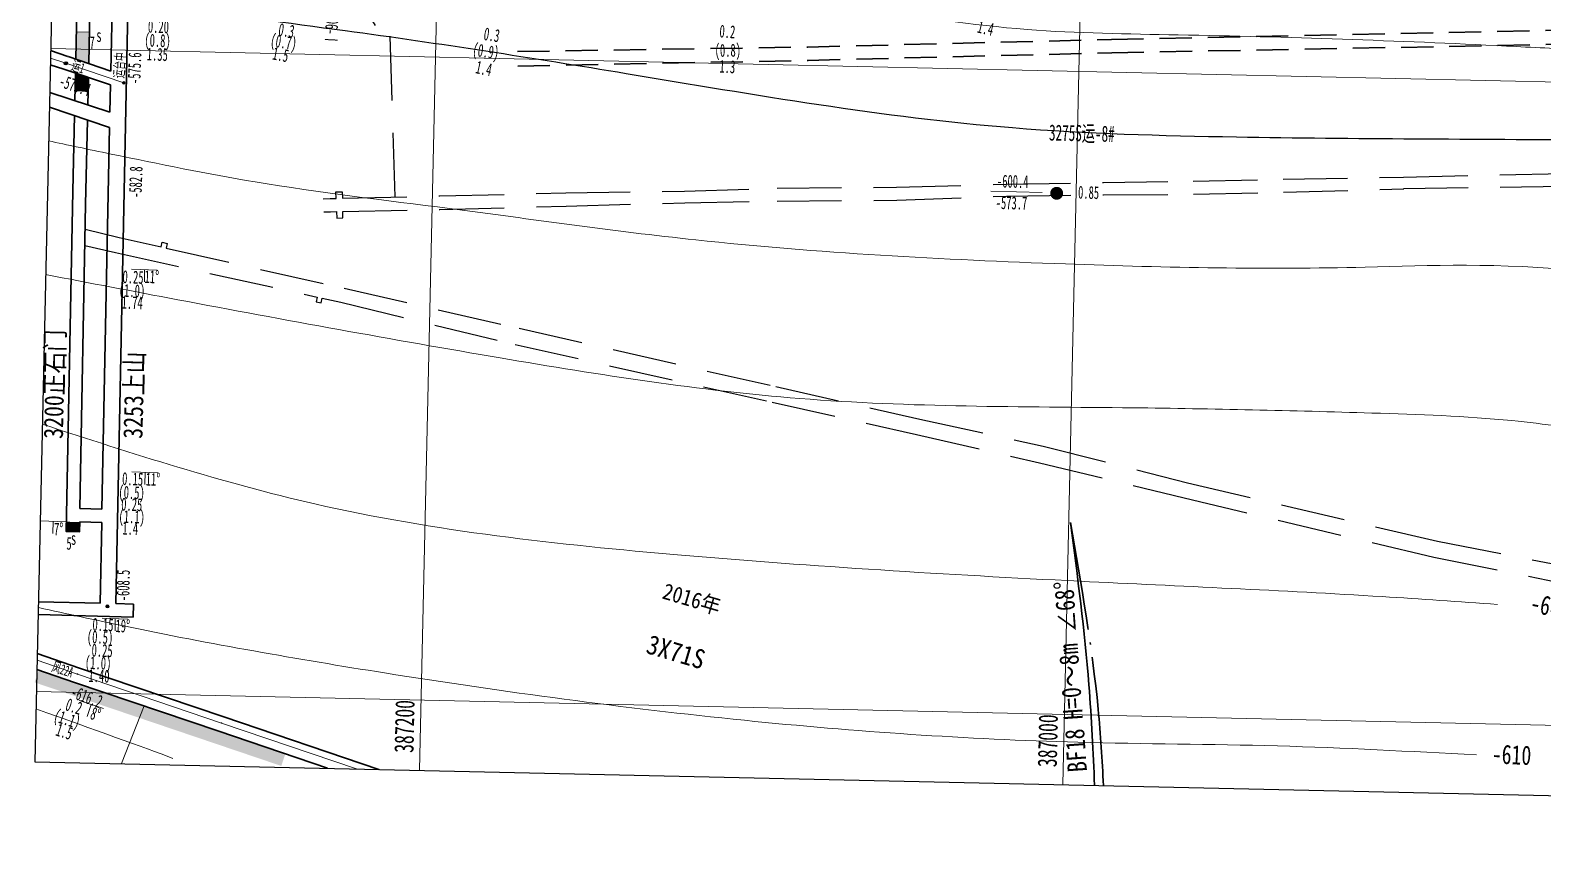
# Model space of a CAD drawing. Header units: millimetres. Extents: x 97264 to 263559, y 385279 to 783825.
# Drawn here: x 97264.5 to 97734.6, y 386281.6 to 386539 of the extents above; entities that cross this region are included whole.
import ezdxf
from ezdxf.enums import TextEntityAlignment as Align

# ---------------------------------------------------------------- set-up
doc = ezdxf.new("R2010")
doc.units = ezdxf.units.MM
doc.linetypes.add('2-1', pattern=[3, 2, -1])
doc.linetypes.add('DCD-1', pattern=[36.5, 30, -3, 0.5, -3])
for name, color, linetype in [('DZ-等高线', 7, 'Continuous'), ('井下钻孔地质', 7, 'Continuous'), ('图廓方格网', 7, 'Continuous'), ('岩巷巷道及名称', 30, 'Continuous'), ('岩巷见煤5', 18, 'Continuous'), ('岩巷见煤7', 32, 'Continuous'), ('工作面月采线及注记', 7, 'Continuous'), ('巷道掘进点位及日期', 7, 'Continuous'), ('断层井巷实测', 1, 'Continuous'), ('断煤交线上盘', 1, 'Continuous'), ('断煤交线下盘', 1, 'Continuous'), ('断煤交线断层产状注记', 1, 'Continuous'), ('断煤交线断层编号', 1, 'Continuous'), ('煤巷-测点标高', 7, 'Continuous'), ('煤巷-测点点号', 7, 'Continuous'), ('煤巷-测点符号', 7, 'Continuous'), ('煤巷5巷道及名称', 7, 'Continuous'), ('煤巷5巷道导线', 254, 'Continuous'), ('煤巷5高程点', 7, 'Continuous'), ('煤巷5高程点名称', 7, 'Continuous'), ('煤巷8巷道及名称', 8, 'Continuous'), ('采空区边界颜色2、7', 7, 'Continuous'), ('采面产状', 7, 'Continuous')]:
    doc.layers.add(name, color=color, linetype=linetype)
doc.layers.add('DZ7煤煤巷', color=7, linetype='Continuous', lineweight=30)
doc.layers.add('煤层产状', color=7, linetype='Continuous', lineweight=15)
doc.styles.add('2巷道名称、边界、露头、断层等名称注记', font='simfang.ttf', dxfattribs={"width": 0.83, "height": 6})
doc.styles.add('HT', font='simhei.ttf', dxfattribs={"width": 0.9})
doc.styles.add('hzsd', font='simhei.ttf', dxfattribs={"width": 0.7})
doc.styles.add('ST', font='', dxfattribs={"width": 0.75})
doc.styles.get("Standard").update_dxf_attribs({"font": 'txt', "bigfont": 'gbcbig.shx'})
doc.styles.add('坐标注记', font='simhei.ttf', dxfattribs={"width": 0.67, "height": 6})
doc.styles.add('宋体', font='')
doc.styles.add('工作面回采年度、钻孔编号注记', font='', dxfattribs={"width": 0.6, "height": 5})
doc.styles.add('测点标高', font='simhei.ttf', dxfattribs={"width": 0.7, "height": 2})
doc.styles.add('测点编号', font='simhei.ttf', dxfattribs={"width": 0.6, "height": 3.2})
doc.styles.add('点号', font='simhei.ttf', dxfattribs={"width": 0.75})
doc.styles.add('高程、煤厚、断层产状要素等数字注记', font='simhei.ttf', dxfattribs={"width": 0.6, "height": 4})
doc.styles.get('ST').set_extended_font_data('SimSun')
doc.styles.get('宋体').set_extended_font_data('SimSun')
doc.styles.get('工作面回采年度、钻孔编号注记').set_extended_font_data('SimSun')
doc.linetypes.add('DCX-1', pattern='A,30,-3,[130,ltypeshp.shx,S=1,R=45,X=0,Y=0],-0.1,[130,ltypeshp.shx,S=1,R=315,X=-0.1,Y=0],-3', length=36.1)
doc.linetypes.add('mcbfh', pattern='A,10,["-",Standard,S=5,R=45,X=0,Y=-1.7],1.7,["-",Standard,S=5,R=45,X=0,Y=-1.7],2.1,["-",Standard,S=3,R=135,X=0,Y=1.1],2.2,["-",Standard,S=4.7,R=135,X=0,Y=1.7],10', length=26)

# ---------------------------------------------------------------- blocks, each defined once
blk = doc.blocks.new('dcv')
at = {"color": 1}
for p, q in [((0, 0), (0, 3)), ((-7.5, 0), (7.5, 0)), ((-5, 0), (-5, 2)), ((5, 0), (5, 2))]:
    blk.add_line(p, q, dxfattribs=at)
blk.add_lwpolyline([(0, 3, 0, 0.5, 0), (0, 2, 0.5, 0.5, 0)], format="xyseb", dxfattribs=at)
at = {"style": 'hzsd', "width": 0.85, "flags": 1}
for tag, p in [('倾向', (-5.63, 4.18)), ('性质', (5.27, 4.38)), ('标高', (8.5, -3))]:
    blk.add_attdef(tag, p, '', height=2, dxfattribs=at)
at = {"style": 'hzsd', "width": 0.85}
for tag, p in [('编号', (8.5, 0)), ('产状', (-7, -3.49))]:
    blk.add_attdef(tag, p, '', height=2, dxfattribs=at)
blk = doc.blocks.new('CD-MH')
at = {"layer": '煤巷-测点符号', "ltscale": 10, "const_width": 0.125}
blk.add_lwpolyline([(-0.0625, 0, 1), (0.0625, 0, 1)], format="xyb", close=True, dxfattribs=at)
at = {"ltscale": 10, "style": '测点标高', "width": 0.7, "flags": 1}
for tag, p in [('左帮', (-0.5, -3)), ('右帮', (2, -3))]:
    blk.add_attdef(tag, p, '', height=2, rotation=88, dxfattribs=at)
at = {"layer": '煤巷-测点标高', "ltscale": 10, "style": '测点标高', "width": 0.7}
blk.add_attdef('标高', (3.8, 0), '', height=2, rotation=88, dxfattribs=at)
at = {"layer": '煤巷-测点点号', "ltscale": 10, "style": '点号', "width": 0.8}
blk.add_attdef('点号', (0.7, 1), '', height=1.6, rotation=90, dxfattribs=at)
blk = doc.blocks.new('cdmh')
blk.add_circle((0, 0), 0.25)
for tag, p, height, style, width in [('点号', (0.7, 1), 1.6, '点号', 0.8), ('标高', (3.8, 0), 2, '测点标高', 0.7)]:
    blk.add_attdef(tag, p, '', height=height, rotation=90, dxfattribs=dict(style=style, width=width))
at = {"style": '测点标高', "width": 0.7, "flags": 1}
for tag, p in [('左帮', (-0.5, -3)), ('右帮', (2, -3))]:
    blk.add_attdef(tag, p, '', height=2, rotation=90, dxfattribs=at)

msp = doc.modelspace()

# ---------------------------------------------------------------- hatches: boundary and pattern name
at = {"layer": '岩巷见煤5', "lineweight": 0, "ltscale": 2}
msp.add_hatch(color=7, dxfattribs=at).paths.add_polyline_path([(97275.7, 386386.12), (97275.64, 386383.12), (97279.8, 386382.95), (97279.86, 386385.97)])
at = {"layer": '岩巷见煤7', "lineweight": 0}
for points in [[(97278.63, 386529.95), (97282.68, 386528.58), (97282.89, 386538.33), (97278.81, 386538.43)], [(97278.41, 386520.09), (97278.53, 386525.65), (97282.59, 386524.28), (97282.49, 386519.89)]]:
    msp.add_hatch(color=256, dxfattribs=at).paths.add_polyline_path(points)

# ---------------------------------------------------------------- linework, layer by layer
at = {"layer": 'DZ-等高线', "color": 0, "lineweight": -3}
msp.add_open_spline([(97271.62, 386556.98), (97283.93, 386553.47), (97313.68, 386545.01), (97373.73, 386537.73), (97460.52, 386524.07), (97552.47, 386507.88), (97653.03, 386505.2), (97713.23, 386505.15), (97750.99, 386504.87)], degree=3, knots=[0, 0, 0, 0, 38.334499, 92.677993, 180.9941, 302.258479, 371.914595, 482.516396, 482.516396, 482.516396, 482.516396], dxfattribs=at)
at = {"layer": 'DZ-等高线', "color": 0, "lineweight": 15, "ltscale": 10}
msp.add_open_spline([(97468.3, 386555.11), (97486.61, 386551.97), (97521.85, 386545.94), (97572.77, 386538.17), (97639.7, 386537.44), (97697.32, 386535.44), (97739.22, 386533.23), (97747.18, 386532.83)], degree=3, knots=[0, 0, 0, 0, 55.769843, 107.286125, 154.233986, 256.30018, 280.228102, 280.228102, 280.228102, 280.228102], dxfattribs=at)
msp.add_open_spline([(97289.65, 386500.44), (97282.4, 386501.95), (97275.95, 386503.32), (97270.21, 386504.55)], degree=3, dxfattribs=at)
at = {"layer": 'DZ-等高线', "color": 0, "lineweight": 15, "ltscale": 2}
for points, knots in [([(97289.65, 386500.44), (97304.54, 386497.37), (97339.35, 386490.21), (97400.06, 386483.18), (97481.78, 386471.19), (97581.55, 386465.84), (97669.8, 386464.15), (97720.01, 386466.83), (97748.16, 386463.97)], [0, 0, 0, 0, 45.59752, 106.57504, 183.14126, 293.771995, 386.977005, 449.678986, 449.678986, 449.678986, 449.678986]), ([(97269.28, 386462.99), (97282.96, 386460.36), (97330, 386451.34), (97407.86, 386437.15), (97506.67, 386421.49), (97597.48, 386422.09), (97671.24, 386420.31), (97715.6, 386418.83), (97735.02, 386416.42), (97740.01, 386415.8)], [0.72047, 0.72047, 0.72047, 0.72047, 42.514759, 144.393976, 238.294742, 341.918924, 416.170626, 459.812576, 474.887254, 474.887254, 474.887254, 474.887254])]:
    msp.add_open_spline(points, degree=3, knots=knots, dxfattribs=at)
for points in [[(97268.22, 386416.45), (97352.91, 386391.68), (97466.91, 386375.72), (97590.81, 386367.6), (97684.69, 386362.83), (97720.58, 386360.42)], [(97267.07, 386359.42), (97293.59, 386353.71), (97374.62, 386339.09), (97486.47, 386324.36), (97590.08, 386317.54), (97652.15, 386316.39), (97714.01, 386313.57)]]:
    msp.add_spline(points, degree=3, dxfattribs=at)
msp.add_open_spline([(97308.84, 386312.53), (97299.8, 386315.94), (97284.59, 386321.32), (97266.27, 386327.96)], degree=3, dxfattribs=at)
at = {"layer": 'DZ7煤煤巷', "color": 32, "linetype": '2-1', "lineweight": -3, "ltscale": 10}
for points in [[(97377.94, 386487.11), (97372.53, 386663.7)], [(97355.57, 386486.57), (97357.68, 386486.61), (97359.57, 386486.66), (97359.51, 386488.66), (97361.47, 386488.72), (97361.52, 386486.71), (97391.77, 386487.45), (97430.96, 386488.35), (97467.87, 386488.95), (97496.6, 386489.82), (97496.61, 386489.82), (97533.75, 386490.17), (97567.81, 386491.07), (97598.04, 386491.58), (97625.97, 386492), (97653.91, 386492.63), (97691.33, 386493.29), (97691.32, 386493.3), (97742.34, 386494.45)], [(97355.8, 386482.49), (97357.77, 386482.51), (97359.68, 386482.56), (97359.74, 386480.56), (97361.67, 386480.6), (97361.62, 386482.6), (97391.85, 386483.25), (97431.05, 386484.25), (97467.96, 386485.3), (97496.67, 386485.82), (97533.82, 386486.08), (97567.88, 386487.4), (97598.1, 386487.77), (97626.05, 386487.97), (97653.99, 386488.56), (97691.4, 386489.69), (97691.4, 386489.7), (97742.45, 386490.49)], [(97281.58, 386477.1), (97292.1, 386474.51), (97305.2, 386471.55), (97305.53, 386473.02), (97307.09, 386472.67), (97306.76, 386471.2), (97362.08, 386458.73), (97416.41, 386446.26), (97496.2, 386428.16), (97540.99, 386418), (97579.36, 386409.64), (97624.23, 386398.19), (97624.23, 386398.19), (97701.9, 386380.03), (97701.9, 386380.03), (97737.37, 386373.09), (97743.34, 386371.69), (97743.68, 386373.15), (97745.24, 386372.78), (97744.9, 386371.32), (97804.54, 386357.28)], [(97281.48, 386472.01), (97291.04, 386469.8), (97353.67, 386455.98), (97353.34, 386454.53), (97354.9, 386454.17), (97355.23, 386455.64), (97361.08, 386454.35), (97415.25, 386441.22), (97495.07, 386423.29), (97539.91, 386413.25), (97578.17, 386404.43), (97623.18, 386393.56), (97623.18, 386393.56), (97700.77, 386375.04), (97700.77, 386375.04), (97736.22, 386367.97), (97790.14, 386355.82), (97789.81, 386354.36), (97791.37, 386354.01), (97791.7, 386355.47), (97803.48, 386352.81)]]:
    msp.add_lwpolyline(points, dxfattribs=at)
at = {"layer": '井下钻孔地质', "color": 7, "lineweight": 0, "ltscale": 2, "const_width": 2}
msp.add_lwpolyline([(97583.5, 386487.26, 1), (97583.55, 386489.26, 1)], format="xyb", close=True, dxfattribs=at)
at = {"layer": '井下钻孔地质', "color": 7, "lineweight": 0, "elevation": -199.68}
msp.add_lwpolyline([(97563.05, 386488.87), (97579.05, 386488.51)], dxfattribs=at)
at = {"layer": '图廓方格网', "color": 0, "lineweight": 0}
msp.add_line((97385.48, 386308.82), (97401.94, 387047.95), dxfattribs=at)
at = {"layer": '图廓方格网', "color": 7, "lineweight": 0}
for p, q in [((97585.43, 386304.37), (97601.9, 387043.93)), ((98612.4, 386503.35), (97270.85, 386533.23)), ((98607.94, 386303.4), (97266.39, 386333.28))]:
    msp.add_line(p, q, dxfattribs=at)
at = {"layer": '岩巷巷道及名称', "lineweight": 30, "ltscale": 2}
for points in [[(97278.63, 386529.95), (97279.08, 386550.66)], [(97282.68, 386528.58), (97283.16, 386550.56)], [(97278.34, 386517.05), (97278.53, 386525.65)], [(97282.4, 386515.7), (97282.59, 386524.28)], [(97279.86, 386386.05), (97279.8, 386382.95), (97275.64, 386383.12), (97277.72, 386488.95), (97278.24, 386512.4)], [(97279.94, 386390.21), (97281.72, 386484.77), (97282.3, 386511.04)]]:
    msp.add_lwpolyline(points, dxfattribs=at)
at = {"layer": '岩巷见煤5', "color": 7, "lineweight": 0, "ltscale": 2}
for p, q in [((97304.12, 386401.33), (97296.12, 386401.66)), ((97300.18, 386401.49), (97300.15, 386397.7)), ((97275.52, 386386.08), (97267.53, 386386.42)), ((97271.59, 386386.25), (97271.56, 386382.45)), ((97294.82, 386355.76), (97286.83, 386356.1)), ((97290.88, 386355.93), (97290.85, 386352.13))]:
    msp.add_line(p, q, dxfattribs=at)
at = {"layer": '岩巷见煤7', "lineweight": 0}
for points in [[(97278.81, 386538.43), (97282.89, 386538.33)], [(97278.41, 386520.09), (97282.49, 386519.89)]]:
    msp.add_lwpolyline(points, dxfattribs=at)
at = {"layer": '工作面月采线及注记', "color": 0, "lineweight": 15}
msp.add_lwpolyline([(97299.86, 386328.82), (97292.81, 386310.89)], dxfattribs=at)
at = {"layer": '断煤交线上盘', "color": 1, "linetype": 'DCD-1', "lineweight": 30, "ltscale": 1.335}
msp.add_open_spline([(97598.07, 386304.09), (97597.68, 386311.99), (97595.94, 386339.43), (97591.18, 386366.55), (97587.8, 386385.84)], degree=3, knots=[191.911356, 191.911356, 191.911356, 191.911356, 215.738797, 274.404712, 274.404712, 274.404712, 274.404712], dxfattribs=at)
at = {"layer": '断煤交线下盘', "color": 1, "linetype": 'DCX-1', "lineweight": 30, "ltscale": 1.335}
msp.add_open_spline([(97595.29, 386304.15), (97594.86, 386314.33), (97593.61, 386341.77), (97590.01, 386369.04), (97587.8, 386385.84)], degree=3, knots=[192.571125, 192.571125, 192.571125, 192.571125, 224.228509, 275.021606, 275.021606, 275.021606, 275.021606], dxfattribs=at)
at = {"layer": '煤层产状', "color": 7, "lineweight": 0, "ltscale": 2}
for p, q in [((97303.96, 386464.31), (97295.97, 386464.65)), ((97300.03, 386464.48), (97300, 386460.68))]:
    msp.add_line(p, q, dxfattribs=at)
at = {"layer": '煤层产状', "color": 7, "lineweight": 0}
for points in [[(97287.28, 386328.04), (97279.68, 386330.55)], [(97283.48, 386329.3), (97282.22, 386325.5)]]:
    msp.add_lwpolyline(points, dxfattribs=at)
at = {"layer": '煤巷5巷道及名称', "lineweight": 30, "ltscale": 2}
for p, q in [((97276.23, 386530.76), (97270.83, 386532.64, -87.13)), ((97274.95, 386526.86), (97270.74, 386528.25, -67.67)), ((97289.22, 386513.44, -186158.45), (97270.54, 386519.63, -151971.21)), ((97289.12, 386508.76, -188854.15), (97270.44, 386515.01, -154601.19)), ((97296.44, 386356.42), (97296.54, 386360.52))]:
    msp.add_line(p, q, dxfattribs=at)
for points in [[(97289.56, 386526.25), (97290.06, 386550.41)], [(97294.92, 386550.5), (97291.06, 386360.66)], [(97289.48, 386521.95), (97274.93, 386526.87)], [(97289.56, 386526.25), (97276.25, 386530.75)], [(97289.22, 386513.44), (97289.48, 386521.95)], [(97286.78, 386390.04), (97289.12, 386508.76)], [(97286.7, 386385.85), (97279.86, 386386.05)], [(97286.78, 386390.04), (97279.94, 386390.21)], [(97286.18, 386360.78), (97286.7, 386385.85)], [(97286.18, 386360.78), (97267.02, 386361.25)], [(97296.54, 386360.52), (97291.06, 386360.66)], [(97266.93, 386357.24), (97296.44, 386356.42)], [(97266.66, 386345.09), (97279.83, 386340.62), (97324.62, 386325.46), (97372.89, 386309.1)], [(97266.55, 386340.13), (97278.3, 386336.13), (97323.09, 386320.96), (97356.93, 386309.46)]]:
    msp.add_lwpolyline(points, dxfattribs=at)
at = {"layer": '煤巷5巷道导线', "lineweight": 0}
msp.add_line((97275.54, 386528.67), (97270.78, 386530.23, -76.42), dxfattribs=at)
msp.add_lwpolyline([(97293.57, 386522.57), (97275.54, 386528.67)], dxfattribs=at)
for points in [[(97266.61, 386343.01, 0), (97279.19, 386338.73, 0), (97323.96, 386323.51, 0)], [(97323.96, 386323.51, 0), (97365.91, 386309.26, 0)]]:
    msp.add_polyline3d(points, dxfattribs=at)
at = {"layer": '煤巷5高程点', "const_width": 0.5}
for points in [[(97275.29, 386528.7, 1), (97275.79, 386528.64, 1)], [(97293.32, 386522.6, 1), (97293.81, 386522.55, 1)], [(97288.23, 386359.81, 1), (97288.73, 386359.76, 1)]]:
    msp.add_lwpolyline(points, format="xyb", close=True, dxfattribs=at)
at = {"layer": '煤巷5高程点', "lineweight": 0, "ltscale": 2}
for centre, radius in [((97293.57, 386522.57), 0.4), ((97288.48, 386359.79), 0.5), ((97288.48, 386359.79), 0.5)]:
    msp.add_circle(centre, radius, dxfattribs=at)
at = {"layer": '煤巷8巷道及名称', "color": 252, "linetype": '2-1', "lineweight": 30, "ltscale": 5}
for points in [[(97415.91, 386532.33), (97506.17, 386533.73), (97600.52, 386536.09), (97705.45, 386538.22), (97778.02, 386539.9), (97869.04, 386541.88), (97970.39, 386543.97), (98051.92, 386545.65), (98126.77, 386547.45), (98174.85, 386548.32), (98249.09, 386550.23), (98343.71, 386551.91), (98400.91, 386553.2)], [(97416.02, 386527.79), (97506.26, 386529.58), (97600.62, 386531.94), (97705.54, 386533.92), (97778.11, 386535.46), (97869.13, 386537.48), (97970.49, 386539.6), (98052.02, 386541.15), (98126.87, 386543.05), (98174.93, 386544.22), (98249.18, 386545.81), (98343.64, 386547.51), (98408.41, 386549.43)]]:
    msp.add_lwpolyline(points, dxfattribs=at)
at = {"layer": '采空区边界颜色2、7', "color": 60, "lineweight": 0, "ltscale": 2, "const_width": 4}
msp.add_lwpolyline([(97343.16, 386312.06), (97266.5, 386338.04)], dxfattribs=at)
at = {"layer": '采面产状', "color": 7, "lineweight": -3}
msp.add_lwpolyline([(97282.38, 387051.05), (97265.91, 386311.48), (98607.46, 386281.61), (98623.93, 387021.17)], close=True, dxfattribs=at)

# ---------------------------------------------------------------- block references
at = {"layer": '断层井巷实测', "color": 6, "lineweight": 20, "ltscale": 10}
ref = msp.add_blockref('dcv', (97363.92, 386553.16), dxfattribs=dict(at, xscale=2.000000000018482, yscale=2.000000000012121, zscale=2, rotation=121.7242146137922))
ref.add_attrib('产状', 'H=0.7∠40°', (97367.16, 386558.22), dxfattribs={"layer": '0', "color": 7, "height": 4, "rotation": 121.7242, "style": 'hzsd', "width": 0.6})
at = {"layer": '煤巷5高程点', "lineweight": 0, "ltscale": 2}
ref = msp.add_blockref('cdmh', (97275.54, 386528.67), dxfattribs=dict(at, xscale=1.999999999993832, yscale=2.000000000012121, zscale=2, rotation=251.7242146151474))
ref.add_attrib('点号', '运1', (97277, 386526.71), dxfattribs={"layer": '煤巷5高程点名称', "height": 3.2, "rotation": 341.7242, "style": 'HT', "width": 0.6})
ref.add_attrib('标高', '-575.4', (97273.16, 386521.45), dxfattribs={"height": 4, "rotation": 341.7242, "style": '测点标高', "width": 0.6})
at = {"layer": '煤巷5高程点', "lineweight": 0}
ref = msp.add_blockref('CD-MH', (97279.19, 386338.73), dxfattribs=dict(at, xscale=2.000000000010856, yscale=2.000000000012121, zscale=1.999999999999999, rotation=251.7242146135524))
ref.add_attrib('点号', '风22A', (97270.92, 386339.71), dxfattribs={"layer": '煤巷5高程点名称', "ltscale": 10, "height": 3.2, "rotation": 341.7242, "style": '点号', "width": 0.6})
ref.add_attrib('标高', '-616.2', (97276.81, 386331.51), dxfattribs={"ltscale": 10, "height": 4, "rotation": 339.7242, "style": '测点标高', "width": 0.6})
at = {"layer": '煤巷5高程点', "xscale": 2.000000000010857, "yscale": 2.000000000012121, "zscale": 1.999999999999999, "rotation": 71.72421461355236}
msp.add_blockref('CD-MH', (97323.96, 386323.51), dxfattribs=at)

# ---------------------------------------------------------------- texts
at = {"layer": 'DZ-等高线', "color": 7, "lineweight": 15, "style": 'HT', "width": 0.75}
for s, rotation, p in [('-600', 349.0494, (97730.37, 386358.07)), ('-610', 357.5536, (97718.68, 386310.95))]:
    msp.add_text(s, height=6, rotation=rotation, dxfattribs=at).set_placement(p)
at = {"layer": 'DZ7煤煤巷', "color": 32, "lineweight": 0, "ltscale": 2, "width": 0.9}
for s, height, style, p in [('2016年', 5, '宋体', (97460.61, 386362.33)), ('3X71S', 6, 'ST', (97455.55, 386345.36))]:
    msp.add_text(s, height=height, rotation=343.5332, dxfattribs=dict(at, style=style)).set_placement(p)
at = {"layer": '井下钻孔地质', "color": 7, "lineweight": 0, "ltscale": 2, "style": '工作面回采年度、钻孔编号注记', "width": 0.6}
msp.add_text('3275S运-8#', height=5, rotation=358.7242, dxfattribs=at).set_placement((97591.36, 386506.84), align=Align.MIDDLE)
at = {"layer": '井下钻孔地质', "color": 7, "lineweight": 0, "ltscale": 2, "style": '高程、煤厚、断层产状要素等数字注记', "width": 0.6}
for s, p in [('-600.4', (97564.94, 386490.09, -210.01)), ('0.85', (97590.14, 386486.6, -210.01)), ('-573.7', (97564.54, 386483.38, -210.01))]:
    msp.add_text(s, height=4, rotation=358.7242, dxfattribs=at).set_placement(p)
at = {"layer": '图廓方格网', "lineweight": 0, "style": '坐标注记', "width": 0.67}
for s, p in [('387200', (97383.6, 386314.2)), ('387000', (97583.55, 386309.74))]:
    msp.add_text(s, height=6, rotation=88.7242, dxfattribs=at).set_placement(p)
at = {"layer": '岩巷巷道及名称', "linetype": 'mcbfh', "lineweight": 0, "style": '2巷道名称、边界、露头、断层等名称注记', "width": 0.83}
msp.add_text('3200正石门', height=6, rotation=88.8509, dxfattribs=at).set_placement((97274.64, 386411.85))
at = {"layer": '岩巷见煤5', "color": 7, "lineweight": 0, "ltscale": 2, "style": '高程、煤厚、断层产状要素等数字注记', "width": 0.6}
for s, rotation, p in [('0.15', 357.7891, (97292.99, 386397.57)), ('11°', 357.7891, (97300.32, 386397.4)), ('(0.5)', 357.7891, (97291.86, 386393.37)), ('0.25', 357.7891, (97292.71, 386389.62)), ('7°', 357.7891, (97271.8, 386381.87)), ('(1.1)', 357.7891, (97291.9, 386385.81)), ('1.4', 357.7891, (97293.06, 386382.16)), ('5', 359.5025, (97275.72, 386377.41)), ('s', 359.6027, (97277.14, 386378.92)), ('0.15', 357.7891, (97283.78, 386352.25)), ('19°', 357.7891, (97290.94, 386351.8)), ('(0.5)', 357.7891, (97282.05, 386348.38)), ('0.25', 357.7891, (97283.51, 386344.23)), ('(1.0)', 357.7891, (97281.46, 386340.36)), ('1.40', 357.7891, (97282.53, 386336.32))]:
    msp.add_text(s, height=4, rotation=rotation, dxfattribs=at).set_placement(p)
at = {"layer": '岩巷见煤7', "lineweight": 0, "ltscale": 2, "style": '高程、煤厚、断层产状要素等数字注记', "width": 0.6}
for s, rotation, p in [('7', 359.5025, (97282.92, 386533.11)), ('s', 359.6027, (97285.03, 386535.33))]:
    msp.add_text(s, height=4, rotation=rotation, dxfattribs=at).set_placement(p)
at = {"layer": '巷道掘进点位及日期', "color": 7, "lineweight": 0, "ltscale": 2, "style": '高程、煤厚、断层产状要素等数字注记', "width": 0.6}
msp.add_text('2006-Ⅰ', height=4, rotation=267.1383, dxfattribs=at).set_placement((97356.55, 386545.87))
at = {"layer": '断煤交线断层产状注记', "color": 7, "lineweight": 30, "style": '2巷道名称、边界、露头、断层等名称注记', "width": 0.83}
msp.add_text('H=0～8m ∠68°', height=6, rotation=94.0506, dxfattribs=at).set_placement((97591.68, 386324.74))
at = {"layer": '断煤交线断层编号', "color": 7, "lineweight": 30, "style": '2巷道名称、边界、露头、断层等名称注记', "width": 0.83}
msp.add_text('BF18 ', height=6, rotation=94.0506, dxfattribs=at).set_placement((97592.96, 386308.42))
at = {"layer": '煤层产状', "color": 7, "lineweight": 0, "style": '高程、煤厚、断层产状要素等数字注记', "width": 0.6}
for s, rotation, p in [('0.20', 357.9808, (97301.02, 386538.23)), ('0.3', 350.9366, (97341.41, 386537.32)), ('(0.8)', 357.9808, (97299.93, 386533.94)), ('(0.7)', 350.9366, (97338.92, 386533.99)), ('0.3', 350.9366, (97405.23, 386535.97)), ('0.2', 356.3596, (97478.62, 386536.73)), ('1.35', 357.9808, (97300.68, 386529.6)), ('(0.9)', 350.9366, (97401.77, 386531.11)), ('(0.8)', 0.8802, (97477.26, 386530.66)), ('11°', 357.9808, (97299.98, 386460.38)), ('0.2', 341.7242, (97275.14, 386327.56)), ('(1.1)', 341.7242, (97271.48, 386324.16)), ('8°', 341.7242, (97282.86, 386324.87)), ('1.5', 341.7242, (97272.15, 386319.72))]:
    msp.add_text(s, height=4, rotation=rotation, dxfattribs=at).set_placement(p)
at = {"layer": '煤层产状', "style": '高程、煤厚、断层产状要素等数字注记', "width": 0.6}
for s, rotation, p in [('1.4', 346.7242, (97558.63, 386538.29)), ('1.5', 348.7242, (97339.55, 386529.92)), ('1.4', 347.7242, (97402.69, 386525.65)), ('1.3', 356.6678, (97478.62, 386525.82))]:
    msp.add_text(s, height=4, rotation=rotation, dxfattribs=at).set_placement(p)
at = {"layer": '煤层产状', "color": 7, "lineweight": 0, "ltscale": 2, "style": '高程、煤厚、断层产状要素等数字注记', "width": 0.6}
for s, p in [('0.25', (97293.12, 386460.34)), ('(1.0)', (97291.99, 386456.14)), ('1.74', (97292.84, 386452.4))]:
    msp.add_text(s, height=4, rotation=357.7891, dxfattribs=at).set_placement(p)
at = {"layer": '煤巷5巷道及名称', "color": 7, "lineweight": 0, "style": '2巷道名称、边界、露头、断层等名称注记', "width": 0.83}
msp.add_text('3253上山', height=6, rotation=88.6939, dxfattribs=at).set_placement((97299.36, 386411.87))
at = {"layer": '煤巷5高程点', "lineweight": 0, "ltscale": 2, "style": '高程、煤厚、断层产状要素等数字注记', "width": 0.6}
for s, p in [('-575.6', (97298.73, 386522.19)), ('-582.8', (97299.09, 386486.76))]:
    msp.add_text(s, height=4, rotation=88.1556, dxfattribs=at).set_placement(p)
at = {"layer": '煤巷5高程点', "color": 7, "lineweight": 0, "ltscale": 2, "style": '高程、煤厚、断层产状要素等数字注记', "width": 0.6}
msp.add_text('-608.5', height=4, rotation=88.6939, dxfattribs=at).set_placement((97295.25, 386361.34))
at = {"layer": '煤巷5高程点名称', "lineweight": 0, "ltscale": 2, "style": '测点编号', "width": 0.6}
msp.add_text('运台中', height=3.2, rotation=85.3567, dxfattribs=at).set_placement((97293.54, 386523.93))

doc.saveas('drawing.dxf')
